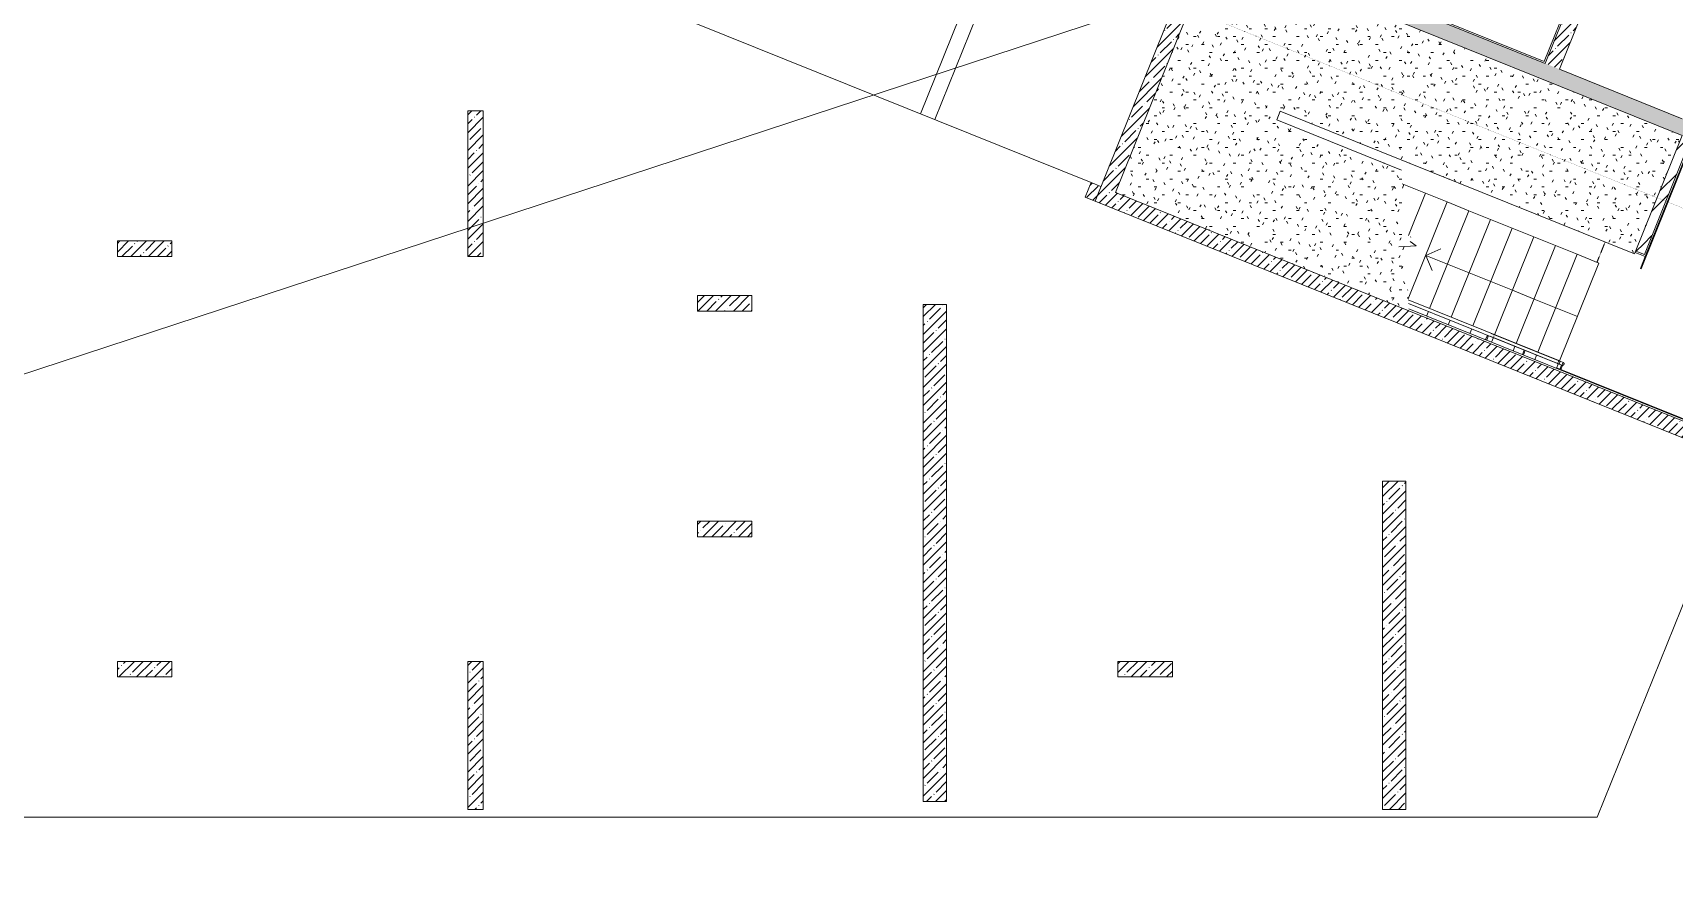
# Model space of a CAD drawing. Header units: millimetres. Extents: x -584918 to 2941280, y 3000189 to 4229862.
# Drawn here: x -429717 to -408636, y 3480083 to 3491043 of the extents above; entities that cross this region are included whole.
import ezdxf

# ---------------------------------------------------------------- set-up
doc = ezdxf.new("R2010")
doc.units = ezdxf.units.MM
for name, pattern in [('ASVP_Линия разреза', [20, 0, -10, 0, -10]), ('ASVP_Невидимые', [5, 3, -2]), ('ASVP_Штриховая_ш3 п1_5', [4.5, 3, -1.5])]:
    doc.linetypes.add(name, pattern=pattern)
for name, color, linetype, lineweight in [('Двери', 7, 'Continuous', 0), ('Лестницы', 7, 'Continuous', 0), ('Линии', 7, 'Continuous', 0), ('Линии разделители', 7, 'ASVP_Штриховая_ш3 п1_5', 0), ('Ограждение', 7, 'Continuous', 0), ('Перекрытие', 7, 'Continuous', 0), ('Разрезы', 7, 'Continuous', 0), ('Стены внутренние', 7, 'Continuous', 0), ('Стены несущие', 7, 'Continuous', 0), ('Стены отделка', 7, 'Continuous', 0), ('Стены перегородки', 7, 'Continuous', 0), ('Стрелки вверх', 7, 'Continuous', 0), ('Узлы', 7, 'Continuous', 0), ('экспертиза ДУ', 1, 'Continuous', 0)]:
    doc.layers.add(name, color=color, linetype=linetype, lineweight=lineweight)
pattern_1 = [(45, (-434112.28, 3473620.18), (-114.04925, 114.04925), []), (45, (-433998.23, 3473620.18), (-114.04925, 114.04925), [201.612, -40.322, 3.353, -36.97])]
pattern_2 = [(45, (-434112.28, 3473620.18), (-235.7317, 235.7317), []), (45, (-433955.12, 3473620.18), (-235.7317, 235.7317), [])]
pattern_3 = [(45, (-434112.28, 3473620.18), (-114.0493, 114.0493), []), (45, (-433998.23, 3473620.18), (-114.0493, 114.0493), [201.613, -40.323, 3.353, -36.97])]

# ---------------------------------------------------------------- blocks, each defined once
blk = doc.blocks.new('ASVP_ДверьПротивопожарнаяСтальная_2 полотна - EI15 1370х2000h_полотна_ Г Пр _1250 в свету_-5802941-АР Этаж 00')
at = {"layer": 'Двери', "lineweight": 18}
for p, q in [((-685, 1000), (-625, 1000)), ((-685, 100), (-685, 1000)), ((-625, 1000), (-625, 100)), ((685, 570), (625, 570)), ((625, 570), (625, 100)), ((685, 100), (685, 570)), ((-725, 100), (-685, 100)), ((-725, 10), (-725, 100)), ((-670, 10), (-725, 10)), ((-625, 100), (-685, 100)), ((-685, 100), (-685, 40)), ((-685, 40), (-670, 40)), ((-670, 40), (-670, 10)), ((625, 100), (685, 100)), ((685, 40), (670, 40)), ((670, 40), (670, 10)), ((670, 10), (725, 10)), ((725, 100), (685, 100)), ((685, 100), (685, 40)), ((725, 10), (725, 100))]:
    blk.add_line(p, q, dxfattribs=at)
at = {"layer": 'Двери', "linetype": 'ASVP_Невидимые', "lineweight": 18}
for p, q in [((-750, 100), (-725, 100)), ((-750, 10), (-750, 100)), ((-725, 10), (-750, 10)), ((-725, 100), (-725, 10)), ((750, 100), (725, 100)), ((725, 100), (725, 10)), ((725, 10), (750, 10)), ((750, 10), (750, 100))]:
    blk.add_line(p, q, dxfattribs=at)
at = {"layer": 'Двери'}
for centre, radius, start, end in [((-685, 100), 900, 360, 90), ((685, 100), 470, 90, 180)]:
    blk.add_arc(centre, radius, start, end, dxfattribs=at)
blk = doc.blocks.new('Тип перил - Перила_Внутренний_-6861431-АР Этаж 00')
at = {"layer": 'Ограждение'}
for p, q in [((23112, 13525), (23970, 13179)), ((23985, 13216), (23127, 13562)), ((23999, 13168), (24035, 13153)), ((24050, 13190), (24014, 13205)), ((24043, 13174), (24041, 13170))]:
    blk.add_line(p, q, dxfattribs=at)
at = {"layer": 'Ограждение', "flags": 128}
for points in [[(23162, 13531), (23161, 13527), (23159, 13524)], [(23999, 13168), (23997, 13169), (23994, 13170), (23991, 13171), (23989, 13172), (23986, 13173), (23984, 13174), (23981, 13175), (23979, 13176), (23976, 13177), (23974, 13178), (23972, 13179), (23970, 13179)], [(23985, 13216), (23987, 13215), (23990, 13214), (23992, 13213), (23995, 13212), (23997, 13211), (24000, 13210), (24002, 13209), (24005, 13208), (24007, 13207), (24010, 13206), (24013, 13205), (24014, 13205)]]:
    blk.add_lwpolyline(points, dxfattribs=at)
blk = doc.blocks.new('Тип перил - D40-138916-АР Этаж 00')
at = {"layer": 'Ограждение', "flags": 128}
for points in [[(0, 20), (1, 20), (2, 20), (2, 20), (3, 20), (4, 20), (5, 19), (6, 19), (6, 19), (7, 19), (8, 18), (9, 18), (9, 18), (10, 17), (11, 17), (11, 17), (12, 16), (13, 16), (13, 15), (14, 14), (14, 14), (15, 13), (15, 13), (16, 12), (16, 11), (17, 11), (17, 10), (18, 9), (18, 9), (18, 8), (19, 7), (19, 6), (19, 6), (19, 5), (20, 4), (20, 3), (20, 3), (20, 2), (20, 1), (20, 0), (20, 0)], [(20, 0), (20, -1), (20, -2), (20, -2), (20, -3), (20, -4), (19, -5), (19, -6), (19, -6), (19, -7), (18, -8), (18, -9), (18, -9), (17, -10), (17, -11), (17, -11), (16, -12), (16, -13), (15, -13), (14, -14), (14, -14), (13, -15), (13, -15), (12, -16), (11, -16), (11, -17), (10, -17), (9, -18), (9, -18), (8, -18), (7, -19), (6, -19), (6, -19), (5, -19), (4, -20), (3, -20), (3, -20), (2, -20), (1, -20), (0, -20), (0, -20)]]:
    blk.add_lwpolyline(points, dxfattribs=at)
blk = doc.blocks.new('Тип перил - Перила_Внутренний_-V8-АР Этаж 00')
at = {"layer": 'Ограждение'}
for p, q in [((23993, 13213), (22061, 13992)), ((23978, 13176), (22063, 13948)), ((23981, 13175), (23978, 13176)), ((23981, 13175), (23988, 13190)), ((23981, 13175), (23988, 13190)), ((23999, 13168), (23981, 13175)), ((23990, 13196), (23996, 13212)), ((23990, 13196), (23996, 13212)), ((23996, 13212), (23993, 13213)), ((24014, 13205), (23996, 13212)), ((23999, 13168), (24014, 13205)), ((23999, 13168), (24014, 13205)), ((24035, 13153), (23999, 13168)), ((24050, 13190), (24014, 13205)), ((24035, 13153), (24050, 13190))]:
    blk.add_line(p, q, dxfattribs=at)
blk = doc.blocks.new('ADSK_Ограждение_Опоры_Г_образная - D15 высота60 консоль80-V9-АР Этаж 00')
at = {"layer": 'Ограждение'}
for p, q in [((-8, 80), (-8, 18)), ((-8, 80), (0, 80)), ((0, 80), (7, 80)), ((7, 20), (7, 80))]:
    blk.add_line(p, q, dxfattribs=at)
blk = doc.blocks.new('ADSK_Ограждение_Опоры_Г_образная - D15 высота60 консоль80-139754-АР Этаж 00')
at = {"layer": 'Ограждение'}
for p, q in [((-7.5, 80), (-7.5, 20)), ((-7.5, 80), (0, 80)), ((0, 80), (7.5, 80)), ((7.5, 20), (7.5, 80))]:
    blk.add_line(p, q, dxfattribs=at)

msp = doc.modelspace()

# ---------------------------------------------------------------- hatches: boundary and pattern name
at = {"layer": 'Стены внутренние'}
h = msp.add_hatch(dxfattribs=at)
h.set_pattern_fill('FP_8', color=256, style=0, pattern_type=2)
h.set_pattern_definition(pattern_1)
h.paths.add_polyline_path([(-406529.032, 3488917.452), (-406454.277, 3489102.955), (-406936.587, 3489297.319), (-407011.342, 3489111.815), (-406640.335, 3488962.305)])
h.paths.add_polyline_path([(-408402.621, 3489672.48), (-408327.865, 3489857.984), (-422489, 3495564.709), (-422563.755, 3495379.206), (-408421.171, 3489679.955)])
h.paths.add_polyline_path([(-423537.65, 3495771.671), (-423462.895, 3495957.174), (-426804.042, 3497303.607), (-426878.797, 3497118.103), (-423539.729, 3495772.509)])
h = msp.add_hatch(dxfattribs=at)
h.set_pattern_fill('FP_8', color=256, style=0, pattern_type=2)
h.set_pattern_definition(pattern_1)
h.paths.add_polyline_path([(-410108.702, 3490575.634), (-409043.439, 3493219.063), (-409228.943, 3493293.818), (-410294.205, 3490650.389), (-410143.362, 3490589.602)])
h = msp.add_hatch(dxfattribs=at)
h.set_pattern_fill('FP_8', color=256, style=0, pattern_type=2)
h.set_pattern_definition(pattern_1)
h.paths.add_polyline_path([(-415888.39, 3488807.811), (-414542.796, 3492146.879), (-414728.299, 3492221.634), (-416073.894, 3488882.566), (-416066.34, 3488879.522)])
h = msp.add_hatch(dxfattribs=at)
h.set_pattern_fill('FP_7', color=256, style=0, pattern_type=2)
h.set_pattern_definition(pattern_3)
h.paths.add_polyline_path([(-423931.378, 3488169.516), (-423931.378, 3490040.837), (-424131.378, 3490040.837), (-424131.378, 3488169.516)])
h = msp.add_hatch(dxfattribs=at)
h.set_pattern_fill('FP_6', color=256, style=0, pattern_type=2)
h.set_pattern_definition(pattern_2)
h.paths.add_polyline_path([(-408974.36, 3488307.227), (-408421.171, 3489679.955), (-408532.473, 3489724.808), (-409085.662, 3488352.08)])
h = msp.add_hatch(dxfattribs=at)
h.set_pattern_fill('FP_8', color=256, style=0, pattern_type=2)
h.set_pattern_definition(pattern_1)
h.paths.add_polyline_path([(-416073.894, 3488882.566), (-415999.139, 3489068.07), (-416125.915, 3489119.159), (-416200.67, 3488933.655), (-416125.915, 3488903.53)])
h = msp.add_hatch(dxfattribs=at)
h.set_pattern_fill('FP_8', color=256, style=0, pattern_type=2)
h.set_pattern_definition(pattern_1)
h.paths.add_polyline_path([(-407874.627, 3485578.384), (-407799.872, 3485763.887), (-415813.635, 3488993.314), (-415888.39, 3488807.811), (-408876.178, 3485981.994)])
h = msp.add_hatch(dxfattribs=at)
h.set_pattern_fill('FP_7', color=256, style=0, pattern_type=2)
h.set_pattern_definition(pattern_3)
h.paths.add_polyline_path([(-427931.378, 3488169.516), (-427931.378, 3488369.516), (-428631.378, 3488369.516), (-428631.378, 3488169.516)])
h = msp.add_hatch(dxfattribs=at)
h.set_pattern_fill('FP_6', color=256, style=0, pattern_type=2)
h.set_pattern_definition(pattern_2)
h.paths.add_polyline_path([(-409019.213, 3488195.925), (-408974.36, 3488307.227), (-409085.662, 3488352.08), (-409130.515, 3488240.778), (-409038.45, 3488203.677)])
h = msp.add_hatch(dxfattribs=at)
h.set_pattern_fill('FP_7', color=256, style=0, pattern_type=2)
h.set_pattern_definition(pattern_3)
h.paths.add_polyline_path([(-420481.378, 3487469.516), (-420481.378, 3487669.516), (-421181.378, 3487669.516), (-421181.378, 3487469.516)])
h = msp.add_hatch(dxfattribs=at)
h.set_pattern_fill('FP_7', color=256, style=0, pattern_type=2)
h.set_pattern_definition(pattern_3)
h.paths.add_polyline_path([(-417981.378, 3481169.516), (-417981.378, 3487555.411), (-418281.378, 3487555.411), (-418281.378, 3481169.516)])
h = msp.add_hatch(dxfattribs=at)
h.set_pattern_fill('FP_7', color=256, style=0, pattern_type=2)
h.set_pattern_definition(pattern_3)
h.paths.add_polyline_path([(-412081.378, 3481069.516), (-412081.378, 3485285.614), (-412381.378, 3485285.614), (-412381.378, 3481069.516)])
h = msp.add_hatch(dxfattribs=at)
h.set_pattern_fill('FP_7', color=256, style=0, pattern_type=2)
h.set_pattern_definition(pattern_3)
h.paths.add_polyline_path([(-421181.378, 3484569.516), (-420481.378, 3484569.516), (-420481.378, 3484769.516), (-421181.378, 3484769.516)])
h = msp.add_hatch(dxfattribs=at)
h.set_pattern_fill('FP_7', color=256, style=0, pattern_type=2)
h.set_pattern_definition(pattern_3)
h.paths.add_polyline_path([(-427931.378, 3482769.516), (-427931.378, 3482969.516), (-428631.378, 3482969.516), (-428631.378, 3482769.516)])
h = msp.add_hatch(dxfattribs=at)
h.set_pattern_fill('FP_7', color=256, style=0, pattern_type=2)
h.set_pattern_definition(pattern_3)
h.paths.add_polyline_path([(-423931.378, 3481069.516), (-423931.378, 3482969.516), (-424131.378, 3482969.516), (-424131.378, 3481069.516)])
h = msp.add_hatch(dxfattribs=at)
h.set_pattern_fill('FP_7', color=256, style=0, pattern_type=2)
h.set_pattern_definition(pattern_3)
h.paths.add_polyline_path([(-415081.378, 3482769.516), (-415081.378, 3482969.516), (-415781.378, 3482969.516), (-415781.378, 3482769.516)])
at = {"layer": 'Узлы'}
h = msp.add_hatch(dxfattribs=at)
h.set_pattern_fill('FP_9', color=256, style=0, pattern_type=2)
h.set_pattern_definition([(0, (-434112.28, 3473620.18), (406.4, 101.6), [33.528, -271.272, 33.528, -271.272, -1625.6]), (0, (-434112.28, 3473620.18), (406.4, 101.6), [-609.6, 33.528, -576.072, 33.528, -271.272, -711.2]), (0, (-434112.28, 3473620.18), (406.4, 101.6), [-1524, 33.528, -169.672, 33.528, -474.472]), (120, (-433959.88, 3473670.98), (-291.18818, 301.15272), [33.528, -271.272, 33.528, -271.272, -1625.6]), (120, (-433959.88, 3473670.98), (-291.18818, 301.15272), [-609.6, 33.528, -576.072, 33.528, -271.272, -711.2]), (120, (-433959.88, 3473670.98), (-291.18818, 301.15272), [-1524, 33.528, -169.672, 33.528, -474.472]), (240, (-433909.08, 3473874.18), (-115.21182, -402.75272), [33.528, -271.272, 33.528, -271.272, -1625.6]), (240, (-433909.08, 3473874.18), (-115.21182, -402.75272), [-609.6, 33.528, -576.072, 33.528, -271.272, -711.2]), (240, (-433909.08, 3473874.18), (-115.21182, -402.75272), [-1524, 33.528, -169.672, 33.528, -474.472])])
h.paths.add_polyline_path([(-412043.875, 3487474.157), (-412083.341, 3488227.226), (-412251.741, 3488349.576), (-411942.742, 3488365.77), (-412096.455, 3488477.449), (-412138.539, 3489280.464), (-413741.454, 3489926.414), (-413696.601, 3490037.717), (-409145.466, 3488203.677), (-408532.473, 3489724.808), (-414542.796, 3492146.879), (-415813.635, 3488993.314), (-412600.367, 3487698.416)])

# ---------------------------------------------------------------- linework, layer by layer
at = {"layer": 'Лестницы'}
for p, q in [((-412106.882, 3489095.203), (-412129.304, 3489104.239)), ((-412126.304, 3489047.007), (-412106.882, 3489095.203)), ((-412126.304, 3489047.007), (-412106.882, 3489095.203)), ((-411828.626, 3488983.07), (-412106.882, 3489095.203)), ((-412046.895, 3488441.441), (-411828.626, 3488983.07)), ((-412046.895, 3488441.441), (-411828.626, 3488983.07)), ((-411550.371, 3488870.937), (-411828.626, 3488983.07)), ((-412051.859, 3487626.504), (-411550.371, 3488870.937)), ((-412051.859, 3487626.504), (-411550.371, 3488870.937)), ((-411778.582, 3487502.016), (-411272.115, 3488758.804)), ((-411778.582, 3487502.016), (-411272.115, 3488758.804)), ((-411272.115, 3488758.804), (-411550.371, 3488870.937)), ((-410993.859, 3488646.672), (-411272.115, 3488758.804)), ((-411500.326, 3487389.883), (-410993.859, 3488646.672)), ((-411500.326, 3487389.883), (-410993.859, 3488646.672)), ((-410715.604, 3488534.539), (-410993.859, 3488646.672)), ((-412027.791, 3488361.313), (-411949.192, 3488305.023)), ((-411222.07, 3487277.751), (-410715.604, 3488534.539)), ((-411222.07, 3487277.751), (-410715.604, 3488534.539)), ((-410943.815, 3487165.618), (-410437.348, 3488422.406)), ((-410943.815, 3487165.618), (-410437.348, 3488422.406)), ((-410437.348, 3488422.406), (-410715.604, 3488534.539)), ((-410159.092, 3488310.273), (-410437.348, 3488422.406)), ((-411949.192, 3488305.023), (-412173.931, 3488293.044)), ((-412121.924, 3488255.258), (-412105.221, 3488296.706)), ((-412121.924, 3488255.258), (-412105.221, 3488296.706)), ((-410665.559, 3487053.485), (-410159.092, 3488310.273)), ((-410665.559, 3487053.485), (-410159.092, 3488310.273)), ((-410387.303, 3486941.352), (-409880.836, 3488198.14)), ((-410387.303, 3486941.352), (-409880.836, 3488198.14)), ((-409880.836, 3488198.14), (-410159.092, 3488310.273)), ((-409602.581, 3488086.007), (-409880.836, 3488198.14)), ((-410109.048, 3486829.219), (-409602.581, 3488086.007)), ((-410109.048, 3486829.219), (-409602.581, 3488086.007)), ((-411817.828, 3487404.627), (-411793.533, 3487464.916)), ((-411817.828, 3487404.627), (-411793.533, 3487464.916)), ((-411539.573, 3487292.494), (-411515.277, 3487352.783)), ((-411539.573, 3487292.494), (-411515.277, 3487352.783)), ((-411261.317, 3487180.361), (-411237.021, 3487240.65)), ((-411261.317, 3487180.361), (-411237.021, 3487240.65)), ((-410983.061, 3487068.228), (-410958.766, 3487128.517)), ((-410983.061, 3487068.228), (-410958.766, 3487128.517)), ((-410704.806, 3486956.095), (-410680.51, 3487016.384)), ((-410704.806, 3486956.095), (-410680.51, 3487016.384)), ((-410426.55, 3486843.962), (-410402.254, 3486904.251)), ((-410426.55, 3486843.962), (-410402.254, 3486904.251)), ((-410148.294, 3486731.83), (-410123.999, 3486792.118)), ((-410148.294, 3486731.83), (-410123.999, 3486792.118))]:
    msp.add_line(p, q, dxfattribs=at)
at = {"layer": 'Линии'}
for p, q in [((-414542.796, 3492146.879), (-415813.635, 3488993.314)), ((-408532.473, 3489724.808), (-414542.796, 3492146.879)), ((-413741.454, 3489926.414), (-413696.601, 3490037.717)), ((-413696.601, 3490037.717), (-409145.466, 3488203.677)), ((-412138.539, 3489280.464), (-413741.454, 3489926.414)), ((-409145.466, 3488203.677), (-408532.473, 3489724.808)), ((-415813.635, 3488993.314), (-412043.875, 3487474.157))]:
    msp.add_line(p, q, dxfattribs=at)
at = {"layer": 'Линии разделители'}
msp.add_line((-409522.766, 3488355.723), (-409627.423, 3488096.018), dxfattribs=at)
at = {"layer": 'Перекрытие'}
for p, q in [((-409624.117, 3480969.516), (-404232.323, 3494349.153)), ((-445031.378, 3480969.516), (-409624.117, 3480969.516))]:
    msp.add_line(p, q, dxfattribs=at)
at = {"layer": 'Разрезы', "linetype": 'ASVP_Линия разреза'}
msp.add_line((-464163.063, 3511212.981), (-396351.646, 3483885.992), dxfattribs=at)
at = {"layer": 'Стены внутренние'}
for p, q in [((-418317.936, 3490002.51), (-417047.097, 3493156.075)), ((-416861.593, 3493081.319), (-418132.432, 3489927.755)), ((-422955.53, 3491871.392), (-416125.915, 3489119.159)), ((-408400.821, 3489650.192), (-409060.536, 3488013.121)), ((-416200.67, 3488933.655), (-416125.915, 3489119.159)), ((-409069.811, 3488016.859), (-409008.138, 3488169.899)), ((-409069.811, 3488016.859), (-409060.536, 3488013.121)), ((-410144.556, 3486741.105), (-410104.9, 3486725.124)), ((-410091.461, 3486719.708), (-407909.236, 3485840.304))]:
    msp.add_line(p, q, dxfattribs=at)
at = {"layer": 'Стены несущие'}
for p, q in [((-410294.205, 3490650.389), (-422351.951, 3495509.481)), ((-409043.439, 3493219.063), (-410108.702, 3490575.634)), ((-416073.894, 3488882.566), (-414728.299, 3492221.634)), ((-410294.205, 3490650.389), (-409920.429, 3491577.908)), ((-408531.919, 3489940.214), (-410108.702, 3490575.634)), ((-424131.378, 3488169.516), (-424131.378, 3490040.837)), ((-424131.378, 3490040.837), (-423931.378, 3490040.837)), ((-423931.378, 3490040.837), (-423931.378, 3488169.516)), ((-415999.139, 3489068.07), (-416125.915, 3489119.159)), ((-407874.627, 3485578.384), (-416200.67, 3488933.655)), ((-428631.378, 3488369.516), (-427931.378, 3488369.516)), ((-428631.378, 3488369.516), (-428631.378, 3488169.516)), ((-427931.378, 3488369.516), (-427931.378, 3488169.516)), ((-427931.378, 3488169.516), (-428631.378, 3488169.516)), ((-424131.378, 3488169.516), (-423931.378, 3488169.516)), ((-421181.378, 3487669.516), (-420481.378, 3487669.516)), ((-421181.378, 3487669.516), (-421181.378, 3487469.516)), ((-420481.378, 3487669.516), (-420481.378, 3487469.516)), ((-418281.378, 3481169.516), (-418281.378, 3487555.411)), ((-418281.378, 3487555.411), (-417981.378, 3487555.411)), ((-417981.378, 3487555.411), (-417981.378, 3481169.516)), ((-420481.378, 3487469.516), (-421181.378, 3487469.516)), ((-412043.875, 3487474.157), (-407799.872, 3485763.887)), ((-412381.378, 3481069.516), (-412381.378, 3485285.614)), ((-412381.378, 3485285.614), (-412081.378, 3485285.614)), ((-412081.378, 3485285.614), (-412081.378, 3481069.516)), ((-421181.378, 3484769.516), (-420481.378, 3484769.516)), ((-421181.378, 3484769.516), (-421181.378, 3484569.516)), ((-420481.378, 3484769.516), (-420481.378, 3484569.516)), ((-420481.378, 3484569.516), (-421181.378, 3484569.516)), ((-428631.378, 3482969.516), (-427931.378, 3482969.516)), ((-428631.378, 3482969.516), (-428631.378, 3482769.516)), ((-427931.378, 3482969.516), (-427931.378, 3482769.516)), ((-424131.378, 3481069.516), (-424131.378, 3482969.516)), ((-423931.378, 3482969.516), (-424131.378, 3482969.516)), ((-423931.378, 3482969.516), (-423931.378, 3481069.516)), ((-415781.378, 3482969.516), (-415081.378, 3482969.516)), ((-415781.378, 3482769.516), (-415781.378, 3482969.516)), ((-415081.378, 3482769.516), (-415081.378, 3482969.516)), ((-427931.378, 3482769.516), (-428631.378, 3482769.516)), ((-415081.378, 3482769.516), (-415781.378, 3482769.516)), ((-418281.378, 3481169.516), (-417981.378, 3481169.516)), ((-423931.378, 3481069.516), (-424131.378, 3481069.516)), ((-412381.378, 3481069.516), (-412081.378, 3481069.516))]:
    msp.add_line(p, q, dxfattribs=at)
at = {"layer": 'Стены отделка'}
for p, q in [((-422325.925, 3495520.556), (-410305.28, 3490676.415)), ((-410305.28, 3490676.415), (-409946.455, 3491566.833)), ((-408402.621, 3489672.48), (-409008.138, 3488169.899)), ((-409008.138, 3488169.899), (-409137.991, 3488222.228)), ((-412045.029, 3487496.185), (-407903.698, 3485827.291))]:
    msp.add_line(p, q, dxfattribs=at)
at = {"layer": 'Стены перегородки'}
for p, q in [((-408421.171, 3489679.955), (-409019.213, 3488195.925)), ((-409019.213, 3488195.925), (-409130.515, 3488240.778))]:
    msp.add_line(p, q, dxfattribs=at)
at = {"layer": 'Стрелки вверх'}
for p, q in [((-411826.965, 3488184.573), (-411631.771, 3488267.635)), ((-411548.709, 3488072.44), (-411826.965, 3488184.573)), ((-411826.965, 3488184.573), (-411743.904, 3487989.379)), ((-411270.454, 3487960.308), (-411548.709, 3488072.44)), ((-410992.198, 3487848.175), (-411270.454, 3487960.308)), ((-410713.942, 3487736.042), (-410992.198, 3487848.175)), ((-410435.687, 3487623.909), (-410713.942, 3487736.042)), ((-410157.431, 3487511.776), (-410435.687, 3487623.909)), ((-409879.175, 3487399.643), (-410157.431, 3487511.776))]:
    msp.add_line(p, q, dxfattribs=at)
at = {"layer": 'экспертиза ДУ'}
msp.add_lwpolyline([(-493580.006, 3465722.029), (-410659.543, 3492960.041)], dxfattribs=at)

# ---------------------------------------------------------------- block references
at = {"layer": 'Двери', "rotation": 158.0513009164568}
msp.add_blockref('ASVP_ДверьПротивопожарнаяСтальная_2 полотна - EI15 1370х2000h_полотна_ Г Пр _1250 в свету_-5802941-АР Этаж 00', (-407669.604, 3489484.899), dxfattribs=at)
at = {"layer": 'Ограждение'}
for name in ['Тип перил - Перила_Внутренний_-V8-АР Этаж 00', 'Тип перил - Перила_Внутренний_-6861431-АР Этаж 00']:
    msp.add_blockref(name, (-434112.277, 3473620.183), dxfattribs=at)
for name, p, rotation in [('ADSK_Ограждение_Опоры_Г_образная - D15 высота60 консоль80-139754-АР Этаж 00', (-411021.193, 3487175.237), 158.0513009164664), ('ADSK_Ограждение_Опоры_Г_образная - D15 высота60 консоль80-139754-АР Этаж 00', (-410548.294, 3486984.666), 158.0513009164664), ('ADSK_Ограждение_Опоры_Г_образная - D15 высота60 консоль80-V9-АР Этаж 00', (-410070.147, 3486791.98), 158.0513009164656), ('Тип перил - D40-138916-АР Этаж 00', (-410070.147, 3486791.98), 338.0513009164657)]:
    msp.add_blockref(name, p, dxfattribs=dict(at, rotation=rotation))

doc.saveas('drawing.dxf')
